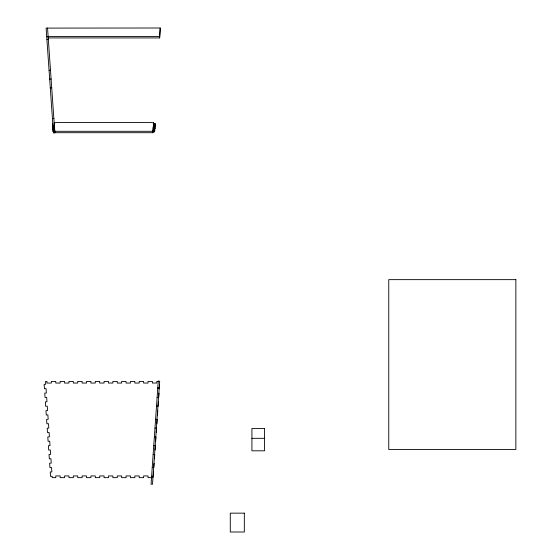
<?xml version="1.0" encoding="UTF-8"?>
<svg xmlns="http://www.w3.org/2000/svg" width="560" height="560" viewBox="0 0 560 560"><rect width="100%" height="100%" fill="white"/><g stroke="black" fill="none" stroke-linecap="round" stroke-linejoin="round"><path stroke-width="0.84" d="M54.306 123.55L54.257 122.794L57.764 122.479L150.017 122.479L153.531 122.794L153.475 123.55L155.092 123.557L155.036 124.313L153.426 124.313L153.37 125.076L154.987 125.076L154.931 125.839L153.314 125.839L153.265 126.595L154.875 126.602L154.826 127.358L153.209 127.358L153.16 128.121L154.77 128.121L154.721 128.884L153.104 128.884L153.048 129.64L154.665 129.64L154.616 130.403L152.999 130.403L152.936 131.299L54.845 131.299L54.789 130.403M54.845 131.299L54.845 132.713L152.936 132.713L152.999 131.817L154.616 131.817L154.77 128.121M159.635 36.505L48.146 36.505L48.146 37.919L159.635 37.919L160.23 28L46.123 28.098L53.424 132.958L54.859 132.86L47.551 28M159.635 37.919L160.23 28M154.721 130.298L154.77 129.535M154.875 128.016L154.826 128.772L154.875 126.602M154.987 126.49L154.931 127.253L154.987 125.076M155.092 124.964L155.036 125.727L155.092 123.557M153.531 471.996L153.223 476.378L151.62 476.266M153.832 467.614L154.14 463.232M154.448 458.85L154.749 454.468L153.146 454.356M155.057 450.086L155.358 445.704L153.755 445.592M155.666 441.315L155.974 436.933L154.364 436.821M156.275 432.551L156.583 428.169L154.973 428.057M156.891 423.787L157.192 419.405M157.5 415.023L157.801 410.641M158.417 401.877L158.109 406.259L156.499 406.147M159.026 393.113L158.718 397.495L157.115 397.383M159.635 384.349L159.327 388.731L157.724 388.619M46.718 36.603L48.146 36.505M46.928 39.655L48.356 39.557M49.063 70.336L50.498 70.238M49.672 79.1L51.107 79.002M50.288 87.864L51.716 87.766M52.423 118.538L53.851 118.44M52.983 126.595L54.418 126.497M53.039 127.358L54.467 127.26M53.088 128.121L54.523 128.023L52.906 128.009L52.696 124.964M53.102 128.247L54.53 128.149M52.745 124.313L52.696 123.557L52.962 127.358L54.572 127.358L54.628 128.121L53.011 128.121M52.906 128.009L53.067 128.884L54.677 128.877L54.733 129.64M52.85 125.839L54.467 125.839L54.523 126.595L52.906 126.595M158.221 381.444L156.8 381.444L156.8 383.054L152.404 383.054L152.404 381.444L148.008 381.444L148.008 383.054L143.619 383.054L143.619 381.444L139.223 381.444L139.223 383.054L134.834 383.054L134.834 381.444L130.438 381.444L130.438 383.054L126.049 383.054L126.049 381.444L121.653 381.444L121.653 383.054L117.257 383.054L117.257 381.444L112.868 381.444L112.868 383.054L108.472 383.054L108.472 381.444L104.083 381.444L104.083 383.054L99.687 383.054L99.687 381.444L95.298 381.444L95.298 383.054L90.902 383.054L90.902 381.444L86.506 381.444L86.506 383.054L82.117 383.054L82.117 381.444L77.721 381.444L77.721 383.054L73.332 383.054L73.332 381.444L68.936 381.444L68.936 383.054L64.547 383.054L64.547 381.444L60.151 381.444L60.151 383.054L55.762 383.054L55.762 381.444L51.366 381.444L51.366 383.054L46.97 383.054L46.97 381.444L45.549 381.444L45.738 384.237L44.135 384.349L44.443 388.731L46.046 388.619L46.354 393.001L44.744 393.113L45.052 397.495L46.655 397.383L46.963 401.765L45.353 401.877L45.661 406.259L47.271 406.147L47.572 410.529L45.969 410.641L46.27 415.023L47.88 414.911L48.181 419.293L46.578 419.405L46.879 423.787L48.489 423.675L48.797 428.057L47.187 428.169L47.495 432.551L49.098 432.439L49.406 436.821L47.796 436.933L48.104 441.315L49.707 441.203L50.015 445.592L48.405 445.704L48.713 450.086L50.323 449.974L50.624 454.356L49.021 454.468L49.322 458.85L50.932 458.738L51.233 463.12L49.63 463.232L49.938 467.614L51.541 467.502L51.849 471.884L50.239 471.996L50.547 476.378L52.15 476.266L52.248 477.645L55.762 477.645L55.762 475.937L60.151 475.937L60.151 477.645L64.547 477.645L64.547 475.937L68.936 475.937L68.936 477.645L73.332 477.645L73.332 475.937L77.721 475.937L77.721 477.645L82.117 477.645L82.117 475.937L86.506 475.937L86.506 477.645L90.902 477.645L90.902 475.937L95.298 475.937L95.298 477.645L99.687 477.645L99.687 475.937L104.083 475.937L104.083 477.645L108.472 477.645L108.472 475.937L112.868 475.937L112.868 477.645L117.257 477.645L117.257 475.937L121.653 475.937L121.653 477.645L126.049 477.645L126.049 475.937L130.438 475.937L130.438 477.645L134.834 477.645L134.834 475.937L139.223 475.937L139.223 477.645L143.619 477.645L143.619 475.937L148.008 475.937L148.008 477.645L151.522 477.645M251.923 438.319L264.516 438.319M157.787 387.695L159.222 387.793M155.589 419.293L157.017 419.391M152.229 467.502L153.657 467.6M151.529 477.547L152.957 477.645M54.362 124.313L54.418 125.076M154.616 130.403L154.616 131.817M153.531 122.794L153.531 124.208M153.209 127.358L153.209 128.772M153.104 128.884L153.104 130.298M152.999 130.403L152.936 132.713M54.572 127.358L54.572 128.772M53.067 128.884L53.172 131.817L52.962 127.358M158.242 381.129L151.067 484.19L152.495 484.288L159.677 381.227L158.242 381.129M515.865 279.643L388.759 279.643L388.759 449.505L515.865 449.505L515.865 279.643M264.516 428.456L251.923 428.456L251.923 450.807L264.516 450.807L264.516 428.456M244.335 513.156L230.279 513.156L230.279 532L244.335 532L244.335 513.156"/></g></svg>
